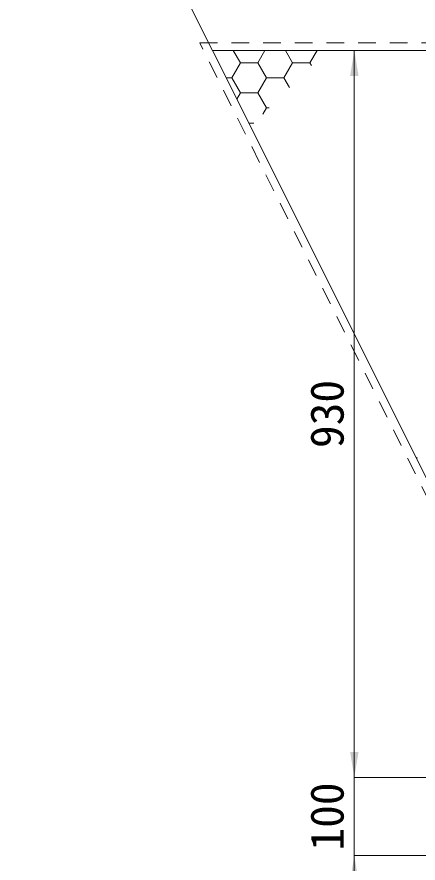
# Model space of a CAD drawing. Units: millimetres at full size, sheet at 1:30; some dimension numbers follow another scale. Extents: x 47825 to 82541, y -23349 to -5561.
# Drawn here: x 51487 to 52000, y -11289 to -10206 of the extents above; entities that cross this region are included whole.
import ezdxf
from ezdxf.enums import TextEntityAlignment as Align

# ---------------------------------------------------------------- set-up
doc = ezdxf.new("R2010")
doc.units = ezdxf.units.MM
doc.header["$LTSCALE"] = 30
doc.linetypes.add('USER1', pattern=[1.35, 0.75, -0.6])
doc.layers.add('ハッチング', color=7, linetype='Continuous', lineweight=5)
doc.layers.add('寸法線', color=7, linetype='Continuous', lineweight=9)
doc.styles.add('ＭＳ ゴシック', font='')
doc.styles.get('ＭＳ ゴシック').set_extended_font_data('MS Gothic')

# ---------------------------------------------------------------- blocks, each defined once
blk = doc.blocks.new('filled_arrow')
at = {"color": 0, "linetype": 'Continuous', "lineweight": -2}
blk.add_solid([(7.5, 1.25), (0, 0), (7.5, -1.25)], dxfattribs=at)

msp = doc.modelspace()

# ---------------------------------------------------------------- linework, layer by layer
at = {"layer": 'ハッチング', "lineweight": 20}
for p, q in [((51737.33, -10249.14), (51487.33, -9749.14)), ((52202.33, -11179.14), (51737.33, -10249.14)), ((51737.33, -10249.14), (54167.33, -10249.14))]:
    msp.add_line(p, q, dxfattribs=at)
at = {"layer": 'ハッチング'}
for p, q in [((51737.51, -10249.5), (51737.72, -10249.14)), ((51773.08, -10264.89), (51763.99, -10249.14)), ((51795.3, -10264.89), (51804.39, -10249.14)), ((51839.75, -10264.89), (51830.66, -10249.14)), ((51861.98, -10264.89), (51871.07, -10249.14)), ((51761.97, -10284.14), (51773.08, -10264.89)), ((51773.08, -10264.89), (51795.3, -10264.89)), ((51806.42, -10284.14), (51795.3, -10264.89)), ((51828.64, -10284.14), (51839.75, -10264.89)), ((51839.75, -10264.89), (51861.98, -10264.89)), ((51863.98, -10268.35), (51861.98, -10264.89)), ((51754.83, -10284.14), (51761.97, -10284.14)), ((51773.08, -10303.39), (51761.97, -10284.14)), ((51795.3, -10303.39), (51806.42, -10284.14)), ((51806.42, -10284.14), (51828.64, -10284.14)), ((51835.8, -10296.53), (51828.64, -10284.14)), ((51768.46, -10311.39), (51773.08, -10303.39)), ((51773.08, -10303.39), (51795.3, -10303.39)), ((51806.42, -10322.63), (51795.3, -10303.39)), ((51801.93, -10330.4), (51806.42, -10322.63)), ((51806.42, -10322.63), (51809.7, -10322.63)), ((51783.7, -10341.88), (51790.45, -10341.88)), ((51998.26, -10771), (51999, -10769.73))]:
    msp.add_line(p, q, dxfattribs=at)
at = {"layer": 'ハッチング', "linetype": 'USER1', "lineweight": 9}
msp.add_lwpolyline([(53352.33, -10239.14), (54183.51, -10239.14), (53708.51, -11189.14), (52196.15, -11189.14), (51721.15, -10239.14), (52552.33, -10239.14)], dxfattribs=at)
at = {"layer": '寸法線'}
for p, q in [((51918.78, -10249.14), (51918.78, -11179.14)), ((52202.33, -10249.14), (51918.78, -10249.14)), ((51918.78, -11114.14), (51918.78, -11344.14)), ((52152.33, -11179.14), (51918.78, -11179.14)), ((52202.33, -11179.14), (51918.78, -11179.14)), ((52202.33, -11279.14), (51918.78, -11279.14))]:
    msp.add_line(p, q, dxfattribs=at)

# ---------------------------------------------------------------- block references
at = {"layer": '寸法線', "xscale": 4.33, "yscale": 4.33}
for p, rotation in [((51918.78, -10249.14), 270), ((51918.78, -11179.14), 90), ((51918.78, -11179.14), 90), ((51918.78, -11279.14), 270)]:
    msp.add_blockref('filled_arrow', p, dxfattribs=dict(at, rotation=rotation))

# ---------------------------------------------------------------- texts
at = {"layer": '寸法線', "style": 'ＭＳ ゴシック'}
for s, p in [('930', (51883.78, -10714.14)), ('100', (51883.78, -11229.14))]:
    msp.add_text(s, height=42.72, rotation=90, dxfattribs=at).set_placement(p, align=Align.MIDDLE_CENTER)

doc.saveas('drawing.dxf')
